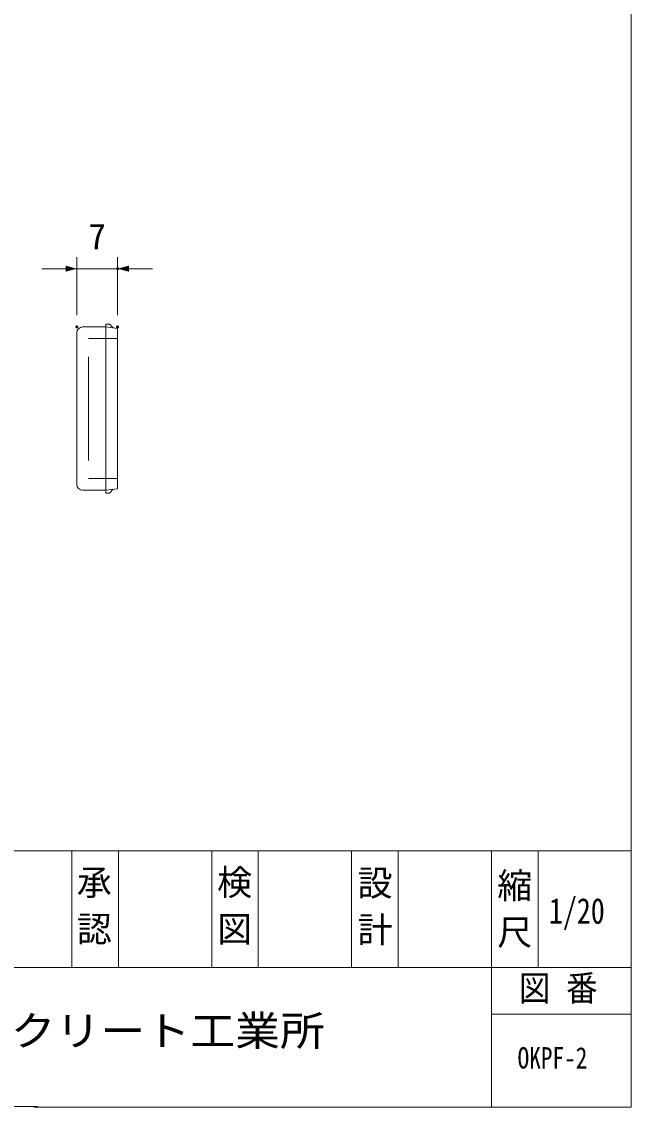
# Model space of a CAD drawing. Units: millimetres, scale not verified. Extents: x -5180 to 2870, y -2000 to 3095.
# Drawn here: x 1724 to 2770, y -1900 to -38 of the extents above; entities that cross this region are included whole.
import ezdxf
from ezdxf.enums import TextEntityAlignment as Align

# ---------------------------------------------------------------- set-up
doc = ezdxf.new("R2010")
doc.units = ezdxf.units.MM
doc.header["$LTSCALE"] = 7
doc.header["$PDMODE"] = 32
doc.header["$PDSIZE"] = 3.5
doc.linetypes.add('USER5', pattern=[19.05, 12.7, -6.35])
doc.layers.add('0-0_1', color=7, linetype='USER5', lineweight=18)
doc.layers.add('0-2_3', color=7, linetype='Continuous', lineweight=18)
doc.styles.add('ＭＳ ゴシック', font='')
doc.styles.get('ＭＳ ゴシック').set_extended_font_data('MS Gothic')

# ---------------------------------------------------------------- blocks, each defined once
blk = doc.blocks.new('D5')
at = {"layer": '0-0_1', "linetype": 'Continuous'}
for p, q in [((5417.284, -14258.816), (5417.284, -14158.816)), ((5487.284, -14258.816), (5487.284, -14158.816)), ((5547.284, -14178.816), (5357.284, -14178.816))]:
    blk.add_line(p, q, dxfattribs=at)
at = {"layer": '0-0_1'}
for p in [(5487.284, -14178.816), (5417.284, -14278.816), (5487.284, -14278.816)]:
    blk.add_point(p, dxfattribs=at)
for points in [[(5397.966, -14183.993), (5397.966, -14173.64), (5417.284, -14178.816)], [(5506.603, -14173.64), (5506.603, -14183.993), (5487.284, -14178.816)]]:
    blk.add_solid(points, dxfattribs=at)
at = {"layer": '0-0_1', "style": 'ＭＳ ゴシック'}
blk.add_text('7', height=43.99, dxfattribs=at).set_placement((5437.261, -14158.816), align=Align.BOTTOM_LEFT)

msp = doc.modelspace()

# ---------------------------------------------------------------- linework, layer by layer
at = {"layer": '0-0_1', "linetype": 'Continuous'}
for p, q in [((1818.599, -571.61), (1818.599, -701.61)), ((1828.599, -561.61), (1868.599, -561.61)), ((1888.599, -564.11), (1868.599, -561.61)), ((1868.599, -561.61), (1868.599, -701.61)), ((1888.599, -564.11), (1888.599, -701.61)), ((1818.599, -831.61), (1818.599, -701.61)), ((1868.599, -841.61), (1868.599, -701.61)), ((1888.599, -839.11), (1888.599, -701.61)), ((1828.599, -841.61), (1868.599, -841.61)), ((1888.599, -839.11), (1868.599, -841.61)), ((-1062.359, -1898.69), (1751.793, -1898.69))]:
    msp.add_line(p, q, dxfattribs=at)
for points in [[(1868.599, -561.61), (1868.599, -556.61), (1874.599, -556.61), (1881.17, -563.182)], [(1868.599, -841.61), (1868.599, -846.61), (1874.599, -846.61), (1881.17, -840.039)]]:
    msp.add_lwpolyline(points, dxfattribs=at)
at = {"layer": '0-0_1'}
for points in [[(1838.599, -701.61), (1838.599, -581.61), (1888.599, -581.61)], [(1838.599, -701.61), (1838.599, -821.61), (1888.599, -821.61)]]:
    msp.add_lwpolyline(points, dxfattribs=at)
at = {"layer": '0-0_1', "linetype": 'Continuous'}
for centre, start, end in [((1828.599, -571.61), 90, 180), ((1828.599, -831.61), 180, 270)]:
    msp.add_arc(centre, 10, start, end, dxfattribs=at)
at = {"layer": '0-2_3'}
for p, q in [((850, -1460), (2770, -1460)), ((1810, -1460), (1810, -1660)), ((1890, -1460), (1890, -1660)), ((2050, -1460), (2050, -1660)), ((2130, -1460), (2130, -1660)), ((2290, -1460), (2290, -1660)), ((2370, -1460), (2370, -1660)), ((2530, -1460), (2530, -1900)), ((2610, -1460), (2610, -1660)), ((850, -1660), (2770, -1660)), ((2530, -1740), (2770, -1740)), ((1744.76, -1900), (2770, -1900))]:
    msp.add_line(p, q, dxfattribs=at)
msp.add_lwpolyline([(2770, -1900), (2770, 1900), (-2770, 1900)], dxfattribs=at)

# ---------------------------------------------------------------- block references
at = {"layer": '0-0_1'}
msp.add_blockref('D5', (-3598.686, 13717.206), dxfattribs=at)

# ---------------------------------------------------------------- texts
at = {"layer": '0-0_1', "color": 6, "style": 'ＭＳ ゴシック', "width": 1.1}
msp.add_text('株式会社竹本コンクリート工業所', height=51.32, dxfattribs=at).set_placement((1089.237, -1809.894), align=Align.BOTTOM_LEFT)
at = {"layer": '0-2_3', "style": 'ＭＳ ゴシック'}
for s, p in [('承', (1818.575, -1549.361)), ('検', (2059.384, -1549.361)), ('設', (2300.304, -1550.519)), ('縮', (2540.066, -1554.871)), ('認', (1818.575, -1629.361)), ('図', (2059.384, -1629.361)), ('計', (2300.304, -1630.519)), ('尺', (2540.066, -1634.871))]:
    msp.add_text(s, height=43.99, dxfattribs=at).set_placement(p, align=Align.BOTTOM_LEFT)
for s, height, width, p in [('1/20', 43.99, 0.8, (2628.702, -1598.365)), ('図 番', 43.99, 0.9, (2577.234, -1730.76)), ('OKPF-2', 36.66, 0.8, (2574.884, -1844.509))]:
    msp.add_text(s, height=height, dxfattribs=dict(at, width=width)).set_placement(p, align=Align.BOTTOM_LEFT)

doc.saveas('drawing.dxf')
